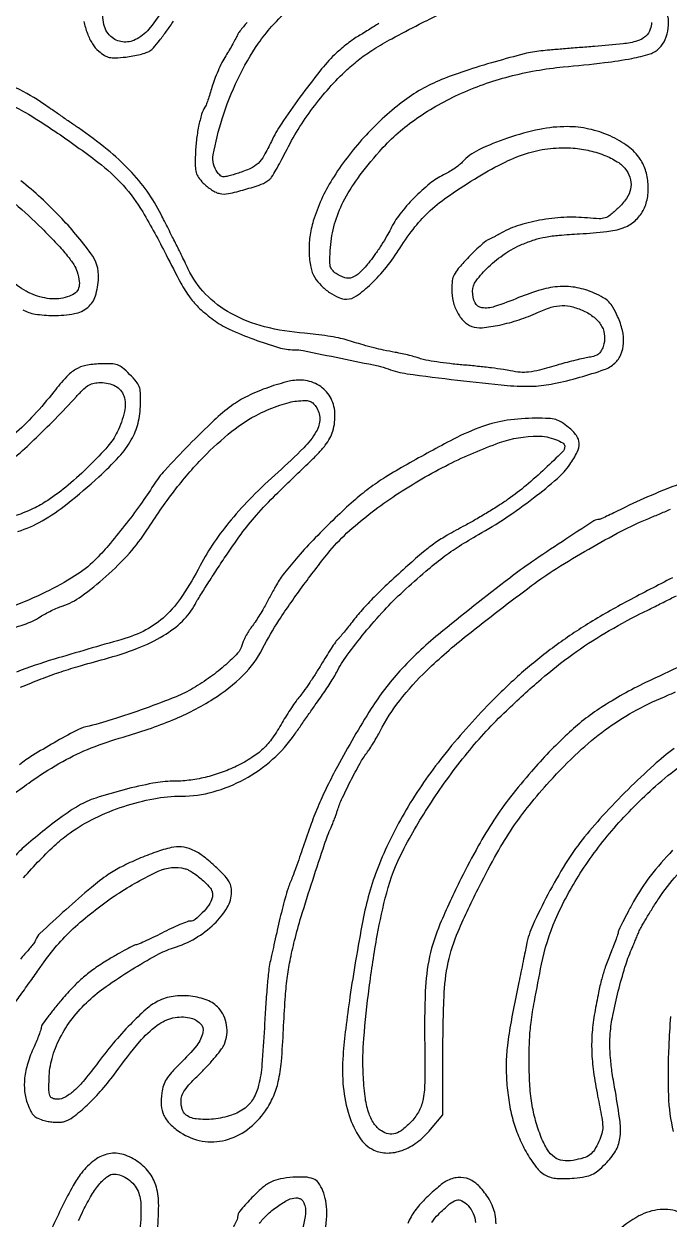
# Model space of a CAD drawing. Extents: x 0 to 2791, y 427 to 2463.
# Drawn here: x 879.2 to 1096.1, y 1541.9 to 1943.5 of the extents above; entities that cross this region are included whole.
import ezdxf

# ---------------------------------------------------------------- set-up
doc = ezdxf.new("R2010")
doc.units = 0

msp = doc.modelspace()

# ---------------------------------------------------------------- linework, layer by layer
for points in [[(926.057543, 1948.755955, -0.041167), (921.677009, 1942.298963, -0.093141), (917.202776, 1938.479079, -0.140853), (912.875623, 1937.415306, -0.158228), (908.865329, 1938.891292, -0.17177), (906.060441, 1943.325052, -0.111031), (906.043964, 1949.460369, -0.065391)], [(998.515448, 1943.687882, -0.002687), (996.938464, 1942.682162, -0.00144), (994.981118, 1941.456475, -0.001434), (992.976847, 1940.217384, -0.002243), (991.244531, 1939.163949, 0.020503), (989.489723, 1938.007034, 0.010835), (987.406325, 1936.437828, 0.010764), (985.340561, 1934.737251, 0.016342), (983.627677, 1933.163949, 0.03149), (978.69582, 1927.677395, 0.009817), (971.994779, 1918.855543, 0.009489), (965.693953, 1909.859696, 0.037687), (962.364628, 1904, -0.018028), (959.888701, 1899.213876, -0.07364), (957.886298, 1896.636304, -0.085489), (955.376695, 1894.945977, -0.029369), (951.268305, 1893.383305, -0.00673), (947.733005, 1892.32339, -0.076329), (946.288706, 1892.14123, -0.165033), (945.312538, 1892.502012, -0.060956), (944.279994, 1893.571345, -0.208312), (942.845033, 1899.554539, -0.03295), (945.799098, 1911.561453, -0.034818), (951.099468, 1924.95913, -0.038718), (958.053372, 1937, -0.033345), (962.455654, 1942.58193, -0.014698), (968.961851, 1949.374741, -0.014755)], [(874.007429, 1916.610426, -0.033742), (880.733908, 1913.1349, -0.012929), (889.602555, 1907.44753, -0.013425), (904.080271, 1897.047531, -0.047064), (912.522124, 1889.279738, -0.049833), (919.114218, 1880.301196, -0.01637), (926.997912, 1865.904249, 0.006424), (931.941018, 1856.435039, 0.033927), (935.059414, 1851.480784, 0.050037), (938.253584, 1847.908697, 0.02527), (942.91428, 1844.056765, 0.053093), (948.218527, 1840.919916, 0.018297), (956.466175, 1837.516317, 0.017427), (964.80079, 1834.75481, 0.071395), (970.059995, 1834, -0.048908), (973.02133, 1833.709642, -0.001346), (985.724166, 1831.158905, -0.001626), (998.224112, 1828.571536, -0.038436), (1001.679559, 1827.562203, 0.056279), (1007.972228, 1825.964894, 0.004564), (1024.899607, 1823.803162, 0.005772), (1041.687161, 1822.011095, 0.034301), (1050.5, 1821.779894, 0.040087), (1057.323635, 1822.619831, 0.018385), (1066.038878, 1824.746807, 0.015344), (1074.214097, 1827.336973, 0.103838), (1077.824691, 1829.523154, 0.10413), (1079.882318, 1832.455274, 0.086471), (1080.759847, 1836.171652, 0.073414), (1080.381305, 1840.501712, 0.048931), (1078.75754, 1845.218425, 0.021561), (1077.186077, 1848.293391, 0.068429), (1075.787267, 1850.125023, 0.068871), (1073.951012, 1851.50485, 0.022036), (1070.889095, 1853.03268, 0.055666), (1065.144205, 1854.857404, 0.063976), (1059.406572, 1855.251352, 0.054935), (1053.079569, 1854.171885, 0.02844), (1045.497087, 1851.527073, -0.017726), (1037.411024, 1848.510874, -0.114798), (1033.108421, 1848.109649, -0.257011), (1030.837634, 1849.795923, -0.107643), (1030, 1853.641648, -0.164037), (1031.204687, 1857.214829, -0.040723), (1035.388181, 1861.873047, -0.040392), (1040.914003, 1866.313274, -0.050106), (1046.712723, 1869.45129, -0.022004), (1050.813313, 1870.956959, -0.031854), (1054.556777, 1871.88978, -0.024167), (1059.084081, 1872.491811, -0.007317), (1066, 1872.971464, 0.014025), (1075.123332, 1873.727311, 0.056158), (1080.579831, 1874.96415, 0.090355), (1084.219044, 1877.025287, 0.08211), (1087.040484, 1880.298549, 0.084131), (1088.651482, 1884.335712, 0.063158), (1089.061516, 1889.110531, 0.06203), (1088.262333, 1893.928312, 0.074215), (1086.319689, 1898.093104, 0.088509), (1082.264827, 1902.349433, 0.053759), (1076.234775, 1905.847483, 0.050566), (1069.119704, 1908.18325, 0.053449), (1061.813347, 1908.985447, 0.051504), (1052.492022, 1908.046823, 0.030995), (1041.756511, 1905.130575, 0.03043), (1032.062288, 1901.167731, 0.097403), (1026.5, 1896.999579, -0.043257), (1025.437353, 1896.007983, -0.017651), (1023.838269, 1894.844354, -0.017308), (1022.022123, 1893.70786, -0.02116), (1020.247299, 1892.778839, 0.061517), (1015.617168, 1889.857947, 0.027829), (1010.317527, 1885.006118, 0.027861), (1005.530443, 1879.527451, 0.054375), (1002.483277, 1874.599314, -0.021317), (1001.2298, 1872.236589, -0.010205), (999.43156, 1869.308861, -0.010097), (997.426832, 1866.323822, -0.014185), (995.510645, 1863.75, -0.02761), (992.136578, 1859.930383, -0.112093), (989.538901, 1858.269768, -0.162475), (987.026971, 1858.210966, -0.07823), (984.100139, 1859.642414, -0.066356), (982.805774, 1860.83269, -0.122542), (982.186662, 1862.111475, -0.061931), (982.021818, 1864.085669, -0.007711), (982.262468, 1868.392414, -0.050296), (983.629771, 1876.275121, -0.049749), (986.545996, 1883.756745, -0.041494), (991.390411, 1891.58727, -0.021113), (998.667261, 1900.600905, -0.058497), (1010.436145, 1911.186822, -0.046161), (1025.28566, 1919.756505, -0.043814), (1042.298074, 1925.843134, -0.040959), (1060.5, 1929.045291, 0.005883), (1074.383974, 1930.494951, 0.019071), (1083.536525, 1931.915101, 0.026582), (1089.664689, 1933.448737, 0.122361), (1092.776705, 1935.32216, 0.096889), (1094.745111, 1938.24794, 0.069809), (1095.758032, 1942.060889, 0.0685), (1095.691568, 1946.082985, 0.085379)], [(1090.194036, 1943.988639, -0.07216), (1089.757017, 1941.732822, -0.129544), (1088.131003, 1939.320442, -0.105288), (1085.401478, 1937.792736, -0.0485), (1080.572659, 1936.796119, -0.007849), (1071.010102, 1935.924377, 0.00086), (1065.817176, 1935.524079, 0.000828), (1060.559217, 1935.10091, 0.000818), (1055.926647, 1934.712723, 0.003013), (1053, 1934.444886, 0.038271), (1047.389611, 1933.459898, 0.007689), (1037.59593, 1930.794952, 0.008642), (1027.431051, 1927.669091, 0.017559), (1019.579902, 1924.796653, 0.067377), (1006.33656, 1917.206979, 0.044794), (993.445595, 1905.330019, 0.044711), (982.844118, 1891.309652, 0.065962), (976.471969, 1877.279825, 0.040151), (975.324655, 1872.009188, 0.040402), (975.037796, 1866.634013, 0.043527), (975.59249, 1861.808283, 0.086738), (976.994598, 1858.24086, 0.061432), (979.078934, 1855.611241, 0.044958), (981.959307, 1853.24365, 0.046364), (985.020456, 1851.549488, 0.103126), (987.615377, 1851.003738, 0.158428), (991.03703, 1852.109142, 0.034075), (995.885633, 1856.150527, 0.032901), (1001.024089, 1861.754961, 0.028354), (1005.664712, 1868.261042, -0.026576), (1010.65148, 1875.305208, -0.040987), (1015.741603, 1880.757089, -0.034676), (1022.253583, 1885.899809, -0.013473), (1031.912402, 1892.120549, -0.021969), (1040.994699, 1897.097618, -0.041002), (1048.792738, 1900.170879, -0.047512), (1056.149762, 1901.650775, -0.044258), (1063.834166, 1901.766762, -0.039586), (1069.430546, 1900.906653, -0.040951), (1074.755845, 1899.180335, -0.044484), (1079.122603, 1896.883317, -0.10478), (1081.721594, 1894.302149, -0.086143), (1083.090946, 1891.135774, -0.113176), (1083.125236, 1887.996621, -0.09866), (1081.749238, 1884.840696, -0.05313), (1078.959386, 1881.621035, -0.016392), (1076.225181, 1879.2333, -0.093909), (1074.541093, 1878.318069, -0.087704), (1072.589032, 1878.051779, -0.013341), (1068.649588, 1878.312409, 0.036315), (1060.733572, 1878.471906, 0.032139), (1052.541527, 1877.511464, 0.033422), (1044.980229, 1875.598593, 0.055568), (1039, 1872.887544, -0.011357), (1038.283087, 1872.482821, -0.00557), (1037.353125, 1871.998575, -0.005522), (1036.375217, 1871.516628, -0.007991), (1035.5, 1871.114312, 0.067077), (1034.422738, 1870.455551, 0.010833), (1032.545313, 1868.859846, 0.011794), (1030.406654, 1866.868627, 0.010122), (1028.25, 1864.67656, 0.011141), (1025.184034, 1861.28304, 0.061066), (1023.811418, 1859.235089, 0.084846), (1023.192454, 1857.228486, 0.032685), (1023.003738, 1854.309861, 0.058002), (1023.484762, 1850.204994, 0.06626), (1024.894596, 1846.513886, 0.073215), (1027.058218, 1843.628147, 0.102639), (1029.75046, 1841.876888, 0.118516), (1033.196227, 1841.404578, 0.026927), (1039.065483, 1842.312962, 0.027421), (1045.655214, 1844.081647, 0.029212), (1051.870004, 1846.531228, -0.033669), (1056.400287, 1848.270414, -0.069806), (1060.132461, 1848.87215, -0.074586), (1063.724786, 1848.408238, -0.043406), (1067.794964, 1846.857211, -0.064443), (1071.260294, 1844.589076, -0.096241), (1073.503935, 1841.760884, -0.107226), (1074.379224, 1838.537156, -0.097032), (1073.889976, 1835.11423, -0.045572), (1073.175384, 1833.541638, -0.099421), (1072.310049, 1832.546582, -0.090886), (1071.074686, 1831.910412, -0.033737), (1069.162231, 1831.469019, 0.014595), (1067.315614, 1831.116622, 0.005025), (1064.666405, 1830.50246, 0.004988), (1061.757104, 1829.766314, 0.005761), (1059, 1829.005257, -0.005915), (1052.448273, 1827.198918, -0.032514), (1048.851365, 1826.499001, -0.052682), (1046.0237, 1826.437024, -0.033975), (1042.781187, 1826.931319, 0.019636), (1040.411777, 1827.36232, 0.004489), (1036.373303, 1827.897242, 0.004636), (1031.703778, 1828.429235, 0.004501), (1026.978994, 1828.880232, -0.006911), (1022.349623, 1829.344648, -0.008061), (1017.967203, 1829.917279, -0.007258), (1014.282898, 1830.513998, -0.047475), (1012.478994, 1831.01317, 0.02193), (1010.960369, 1831.518091, 0.007888), (1008.759454, 1832.106784, 0.007807), (1006.324133, 1832.676917, 0.00918), (1004, 1833.138356, -0.00656), (1000.092052, 1833.892984, -0.011409), (996.873811, 1834.635284, -0.008894), (993.194883, 1835.642747, -0.002512), (987.5, 1837.342824, 0.025427), (984.967996, 1837.973959, 0.009348), (981.338543, 1838.614725, 0.009238), (977.340751, 1839.168217, 0.010955), (973.546104, 1839.538183, -0.043739), (960.038317, 1841.755527, -0.063543), (948.8215, 1846.197214, -0.07272), (940.21864, 1852.725475, -0.086034), (934.419843, 1861.114374, 0.003287), (933.515951, 1863.035585, 0.001748), (932.373122, 1865.402479, 0.00174), (931.188367, 1867.813109, 0.002704), (930.148233, 1869.882799, -0.000398), (929.066425, 1872.01089, -0.00022), (927.747976, 1874.612447, -0.000219), (926.413988, 1877.25041, -0.000353), (925.279626, 1879.5, 0.038011), (920.600012, 1887.265787, 0.036166), (914.727359, 1894.372399, 0.031824), (907.202077, 1901.302632, 0.019271), (897.5, 1908.557862, -0.000317), (894.485137, 1910.639032, -0.000247), (891.212945, 1912.903296, -0.00025), (888.167673, 1915.01502, -0.00061), (885.927046, 1916.574485, 0.04413), (876.466216, 1922.004595, 0.0448)], [(899.38045, 1944.36326, 0.04454), (900.509528, 1940.316923, 0.047468), (902.22089, 1936.827763, 0.080277), (904.34107, 1934.366462, 0.032955), (906.298038, 1932.928728, 0.0883), (907.89058, 1932.271142, 0.066748), (909.862451, 1932.108788, 0.013249), (913.399842, 1932.384003, 0.017811), (915.842372, 1932.727613, 0.017876), (918.251269, 1933.243888, 0.018012), (920.314932, 1933.843775, 0.065374), (921.542944, 1934.436181, 0.070542), (922.707632, 1935.459527, 0.009528), (924.784085, 1937.975419, 0.010832), (927.137286, 1941.075534, 0.008936), (929.514013, 1944.477956, -0.020411)], [(954.192057, 1943.982401, 0.006477), (951.772499, 1941.087452, 0.067062), (950.962902, 1939.764912, -0.019173), (950.387324, 1938.584624, -0.005241), (949.389284, 1936.768739, -0.005291), (948.21335, 1934.732027, -0.00549), (947.008664, 1932.745687, 0.022845), (945.757199, 1930.510844, 0.012917), (944.437558, 1927.700158, 0.012875), (943.250765, 1924.791302, 0.020603), (942.405961, 1922.245687, -0.006179), (941.723614, 1919.972275, -0.007872), (941.035626, 1917.894046, -0.006325), (940.411716, 1916.174614, -0.063285), (940.054363, 1915.5, 0.082226), (938.930284, 1913.169737, 0.021129), (937.920548, 1909.098671, 0.021255), (937.1642, 1904.362716, 0.022083), (936.824959, 1899.639702, 0.011749), (936.809014, 1895.702007, 0.062226), (937.117337, 1893.571782, 0.087792), (937.894597, 1891.934251, 0.036437), (939.461325, 1890.040369, 0.033042), (940.741652, 1888.869542, 0.026719), (942.256415, 1887.78523, 0.027478), (943.767853, 1886.934022, 0.060513), (945.016864, 1886.496296, 0.106439), (947.917543, 1886.484333, 0.016897), (953.472247, 1887.853948, 0.01801), (958.936605, 1889.613692, 0.085811), (961.775298, 1891.234389, 0.081341), (962.466721, 1892.025116, 0.006817), (963.873793, 1894.359013, 0.008932), (965.473463, 1897.211868, 0.006782), (967.128267, 1900.39344, -0.021594), (971.415138, 1908.071148, -0.022266), (976.307753, 1915.269824, -0.022391), (981.792986, 1921.967013, -0.022417), (987.853153, 1928.144125, -0.023571), (992.147269, 1931.783054, -0.02365), (996.760163, 1934.997299, -0.016981), (1002.833522, 1938.533976, -0.005436), (1012.086983, 1943.380798, -0.0025), (1019.047512, 1946.886995, -0.003102)], [(878.815063, 1847.430206, 0.092146), (882.956903, 1846.006283, 0.035508), (889.042267, 1845.540625, 0.04593), (896.158373, 1846.157063, 0.128835), (900.659409, 1848.24571, 0.14585), (903.231079, 1852.083135, 0.065318), (904.270568, 1858.127663, 0.17115), (901.732437, 1866.357233, 0.030803), (891.245703, 1878.813545, 0.033691), (878.15751, 1890.814529, 0.055634)], [(876.121948, 1883.160606, -0.020648), (885.188738, 1874.820493, -0.006735), (890.379554, 1869.492538, -0.019533), (893.77112, 1865.624292, -0.028001), (895.943682, 1862.61168, -0.069537), (897.074534, 1860.145563, -0.037294), (897.779035, 1856.943177, -0.11348), (897.593261, 1854.736852, -0.146526), (896.515219, 1853.164379, -0.079043), (894.460526, 1851.984992, -0.107089), (888.619903, 1851.10253, -0.080676), (882.271313, 1852.551635, -0.074437), (876.2524, 1856.110752, -0.069675)], [(877.185243, 1772.943132, 0.049135), (885.340601, 1776.544883, 0.040249), (893.760633, 1782.237946, 0.015876), (904.406404, 1791.327966, 0.022916), (911.135733, 1798.04262, 0.055161), (915.27886, 1803.719611, 0.068813), (917.540011, 1809.334544, 0.056915), (918.387726, 1815.733099, 0.014265), (918.347258, 1819.580545, 0.078073), (917.945847, 1821.614226, 0.08818), (916.958745, 1823.312097, 0.020845), (914.729426, 1825.733099, 0.020151), (912.288488, 1827.982634, 0.091355), (910.618287, 1828.943618, 0.080767), (908.618469, 1829.304888, 0.013789), (904.739273, 1829.265951, 0.038286), (899.949202, 1828.716792, 0.088527), (896.581435, 1827.42111, 0.071679), (893.455209, 1824.856748, 0.018858), (889.259151, 1819.905132, -0.02047), (882.576787, 1812.07085, -0.027158), (875.84799, 1805.554675, -0.030186)], [(878.045494, 1720.578426, -0.006857), (885.036278, 1723.414489, -0.011789), (890.944271, 1725.558417, -0.0105), (897.396574, 1727.579347, -0.004262), (906.262854, 1730.071471, 0.025028), (917.409063, 1733.709989, 0.044427), (926.083981, 1737.947317, 0.05483), (932.482016, 1742.838615, 0.081592), (936.715015, 1748.456749, -0.018588), (937.742801, 1750.251581, -0.002088), (940.244565, 1754.229533, -0.002533), (943.26641, 1758.937335, -0.002053), (946.553663, 1763.956749, -0.012712), (952.217316, 1772.071466, -0.022348), (957.357461, 1778.43485, -0.017238), (963.887267, 1785.32405, -0.004723), (974.648168, 1795.722194, 0.01195), (978.085499, 1799.141083, 0.027552), (980.45809, 1801.906465, 0.03643), (982.049804, 1804.329698, 0.0551), (983.027555, 1806.653539, 0.087824), (983.726101, 1812.810268, 0.11582), (982.100781, 1818.201047, 0.125459), (978.383229, 1822.011502, 0.114402), (973.164646, 1823.742684, 0.081659), (968.320688, 1823.400811, 0.026507), (961.411661, 1821.365989, 0.027047), (954.405786, 1818.45748, 0.046691), (949, 1815.210515, 0.030997), (943.122319, 1810.298049, 0.008882), (934.645997, 1801.980916, 0.008028), (926.545309, 1793.475968, 0.045649), (922.748691, 1788.520622, -0.015105), (918.384311, 1782.040775, -0.01019), (913.036491, 1774.907761, -0.010267), (907.594237, 1768.235868, -0.020666), (902.985076, 1763.249432, -0.057387), (896.32936, 1757.990257, -0.024838), (886.429699, 1752.525256, -0.024447), (875.367557, 1747.771676, -0.032854)], [(876.291829, 1797.979003, 0.009307), (882.562803, 1803.710257, 0.009336), (889.669142, 1810.708653, 0.008197), (896.829883, 1818.273133, -0.015055), (899.327306, 1820.839929, -0.060785), (901.066779, 1822.155621, -0.084433), (902.766831, 1822.791026, -0.047339), (904.9691, 1823, -0.12071), (909.950629, 1821.779577, -0.193884), (912.754045, 1818.49991, -0.13926), (913.004445, 1813.233488, -0.055119), (910.569836, 1806.336819, -0.067811), (907.434542, 1801.602086, -0.01854), (901.265752, 1795.077671, -0.019284), (894.065872, 1788.532923, -0.027903), (887.189267, 1783.376394, -0.03678), (882.332945, 1780.63379, -0.026512), (876.569442, 1778.281101, -0.026191)], [(871.867334, 1739.630548, 0.029386), (879.222461, 1741.681548, 0.057776), (884.693388, 1744.298198, -0.016626), (886.411628, 1745.30102, -0.011215), (888.433106, 1746.334537, -0.011305), (890.435324, 1747.246947, -0.021966), (892.078887, 1747.867559, 0.077302), (898.534464, 1751.158342, 0.02638), (906.744395, 1757.77664, 0.026665), (914.67426, 1765.692839, 0.041756), (920.5, 1773.364506, -0.022224), (929.717936, 1786.540489, -0.028222), (939.408972, 1797.785043, -0.031475), (949.088531, 1806.625279, -0.054594), (958.256531, 1812.477121, -0.016357), (961.671354, 1814.027991, -0.016453), (965.173679, 1815.349038, -0.01733), (968.385351, 1816.318403, -0.040693), (970.850108, 1816.759619, -0.015874), (973.619254, 1816.937218, -0.07806), (975.168534, 1816.7449, -0.115463), (976.27851, 1816.125171, -0.055222), (977.363376, 1814.891595, -0.154785), (978.627731, 1810.859749, -0.131104), (977.457771, 1806.531083, -0.065049), (973.259029, 1801.060446, -0.014301), (964.636015, 1792.902848, 0.014686), (955.915258, 1784.640036, 0.022058), (948.857313, 1776.892829, 0.024647), (943.136622, 1769.296656, 0.028217), (938.465413, 1761.5, -0.02581), (932.465144, 1751.374854, -0.057073), (926.683465, 1744.518935, -0.067805), (920.193654, 1739.878215, -0.052503), (912.116605, 1736.64782, 0.003784), (889.324623, 1730.016841, 0.018842), (876.709088, 1725.71871, 0.032602)], [(878.999005, 1656.527847, -0.013745), (884.508727, 1662.500922, -0.013849), (890.078677, 1667.90781, -0.030287), (894.69232, 1671.656217, -0.042301), (903.036113, 1676.625884, -0.033611), (912.757152, 1680.57003, -0.033882), (922.814406, 1683.143457, -0.045723), (932.161469, 1684, 0.067828), (942.800021, 1685.449854, 0.057415), (953.325159, 1689.722246, 0.056357), (962.788419, 1696.377257, 0.06011), (970.297167, 1704.848793, -0.00059), (972.586094, 1708.14951, -0.000456), (975.088938, 1711.742638, -0.00046), (977.432676, 1715.094243, -0.001105), (979.177588, 1717.572954, 0.006333), (980.662455, 1719.729823, 0.005583), (982.157024, 1722.015547, 0.005616), (983.458459, 1724.106698, 0.016866), (984.28196, 1725.572954, -0.038255), (987.856912, 1731.345722, -0.014374), (993.690008, 1738.866359, -0.014434), (1000.343849, 1746.4942, -0.020897), (1006.682199, 1752.800187, -0.006746), (1014.288401, 1759.573742, -0.016993), (1020.055222, 1764.237939, -0.020118), (1025.517516, 1768.022152, -0.013752), (1032, 1771.891546, 0.019817), (1041.160868, 1777.51144, 0.016117), (1050.519139, 1784.222424, 0.015407), (1058.536035, 1790.774147, 0.062939), (1062.717023, 1795.454465, 0.033784), (1065.198085, 1799.632699, 0.126661), (1065.847705, 1802.588631, 0.154348), (1064.935351, 1805.152057, 0.058369), (1062.272156, 1807.927196, 0.029375), (1059.907783, 1809.65342, 0.075327), (1057.97997, 1810.517888, 0.056559), (1055.574116, 1810.901629, 0.011294), (1051.219562, 1811, 0.036026), (1041.671789, 1810.311161, 0.050196), (1033.365113, 1808.240025, 0.034186), (1023.548411, 1803.938254, 0.008319), (1008, 1795.484679, 0.010565), (1000.721643, 1791.163715, 0.020905), (995.17414, 1787.379155, 0.02104), (989.984886, 1783.160756, 0.010852), (983.840322, 1777.478349, 0.008536), (977.112144, 1770.753963, 0.011716), (971.310354, 1764.465655, 0.012796), (966.745341, 1759.003419, 0.040075), (964.083024, 1755.031122, 0.002591), (963.388903, 1753.776012, 0.001011), (962.442405, 1752.035063, 0.001001), (961.425524, 1750.14659, 0.001244), (960.487734, 1748.386113, -0.011975), (959.466749, 1746.564771, -0.007548), (958.19235, 1744.48601, -0.007577), (956.876584, 1742.478665, -0.013786), (955.732568, 1740.886113, 0.023133), (954.69402, 1739.38183, 0.018084), (953.704606, 1737.661082, 0.018425), (952.899308, 1735.988937, 0.041867), (952.447427, 1734.662251, -0.127495), (951.009929, 1732.019758, -0.024212), (947.044935, 1728.170867, -0.024647), (941.882808, 1724.057213, -0.021348), (936.093226, 1720.256866, -0.039664), (930.345049, 1717.41685, -0.008488), (919.929621, 1713.465109, -0.009403), (908.877795, 1709.718411, -0.018971), (900.015081, 1707.264549, 0.064975), (896.689035, 1706.00525, 0.006761), (889.362274, 1701.95275, 0.008716), (882.123428, 1697.651073, 0.031092), (877.726234, 1694.539831, 0.0039)], [(870.610826, 1680.752436, -0.01406), (882.309957, 1689.4651, -0.027038), (892.225336, 1695.653085, -0.03076), (901.836254, 1700.205628, -0.025824), (912.506222, 1703.851256, 0.02783), (929.301547, 1709.665036, 0.044129), (942.816209, 1716.651012, 0.052803), (952.926006, 1724.67368, 0.082865), (959.43921, 1733.622909, -0.030118), (964.901007, 1743.074209, -0.012771), (973.28656, 1755.078208, -0.012377), (982.077818, 1766.404348, -0.040376), (988.649878, 1773.243109, -0.034711), (1004.219598, 1785.207067, -0.030244), (1022.009339, 1795.518785, -0.031208), (1039.083344, 1802.786958, -0.085219), (1051.973442, 1805, -0.049797), (1054.912959, 1804.706515, -0.041278), (1057.935499, 1803.832358, -0.040453), (1060.356486, 1802.678072, -0.267369), (1061, 1801.560682, -0.200258), (1060.204612, 1799.654417, -0.007201), (1054.387765, 1794.061005, -0.01399), (1047.982555, 1788.404128, -0.020298), (1042, 1783.810025, -0.010999), (1038.93698, 1781.749022, -0.005842), (1035.059375, 1779.325516, -0.005812), (1031.036155, 1776.939553, -0.008978), (1027.5, 1774.981428, 0.008267), (1021.519021, 1771.680592, 0.022352), (1017.425874, 1769.082795, 0.021933), (1013.53816, 1766.102247, 0.00771), (1008.219992, 1761.5, 0.005647), (1001.927119, 1755.753231, 0.01028), (996.939024, 1750.897781, 0.01235), (992.887271, 1746.57992, 0.01709), (989.487337, 1742.5, -0.003374), (987.921225, 1740.512255, -0.004121), (986.42851, 1738.675, -0.003463), (985.150703, 1737.150109, -0.028995), (984.529871, 1736.5, 0.056228), (983.9088, 1735.774501, 0.004147), (982.456835, 1733.593557, 0.005728), (980.772335, 1730.951672, 0.004312), (978.978713, 1728.00998, -0.007076), (977.072186, 1724.921661, -0.00673), (975.047538, 1721.835971, -0.006697), (973.184894, 1719.156885, -0.023585), (971.885245, 1717.50998, 0.023063), (970.657156, 1715.957087, 0.008731), (969.082502, 1713.682621, 0.008626), (967.453493, 1711.145829, 0.010418), (966.015774, 1708.707452, -0.026106), (962.797476, 1703.620855, -0.04818), (959.600873, 1699.921376, -0.049056), (955.79609, 1696.944797, -0.028134), (950.705375, 1694.100052, -0.027426), (945.49077, 1691.904627, -0.02775), (940.087374, 1690.302967, -0.028121), (934.61236, 1689.326725, -0.030066), (929.183769, 1689, 0.048544), (922.563871, 1688.355772, 0.01522), (912.841002, 1686.135973, 0.014952), (903.325171, 1683.35016, 0.054038), (897.575156, 1680.763923, 0.024146), (892.027232, 1677.137616, 0.012291), (885.402048, 1672.082401, 0.012118), (879.190077, 1666.84372, 0.032055), (875.095372, 1662.720019, 0.012769)], [(1101.231301, 1789.512298, 0.011358), (1089.990714, 1785.055926, 0.016246), (1080.253758, 1780.559086, -0.003177), (1077.492405, 1779.195154, -0.004793), (1075.06826, 1778.045481, -0.001999), (1072.984691, 1777.091779, -0.106718), (1072.55958, 1777, 0.144502), (1070.8111, 1776.483905, 0.001516), (1060.066336, 1769.489235, 0.0054), (1049.861929, 1762.643529, 0.013002), (1042.5, 1757.301712, 0.007902), (1018.503092, 1738.309306, 0.036172), (1005.600206, 1726.103967, 0.044866), (995.930262, 1713.415086, 0.01663), (984.600013, 1694, 0.009637), (981.156017, 1687.315127, 0.013123), (978.327658, 1681.151445, 0.012639), (975.748676, 1674.66985, 0.008018), (973.058191, 1667, -0.003376), (971.862717, 1663.487975, -0.003297), (970.610594, 1659.964398, -0.003249), (969.470654, 1656.884895, -0.012356), (968.699217, 1654.985185, 0.02746), (967.974129, 1653.032472, 0.006589), (966.993786, 1649.716574, 0.006748), (965.96843, 1645.874348, 0.00664), (965.041337, 1641.985185, -0.000186), (964.15272, 1638.031879, -0.000175), (963.242751, 1633.997186, -0.000174), (962.433483, 1630.42061, -0.000605), (961.907248, 1628.11162, 0.03072), (961.466747, 1625.447605, 0.004212), (960.937833, 1619.838913, 0.004826), (960.43084, 1613.176318, 0.004063), (960.019417, 1606.11162, -0.008029), (959.204206, 1593.796798, -0.038757), (958.089628, 1586.874054, -0.071063), (956.325109, 1582.44333, -0.096144), (953.513587, 1579.189348, -0.088638), (948.955433, 1576.75982, -0.052813), (942.921461, 1575.490353, -0.053929), (937.104613, 1575.524782, -0.145783), (933.345308, 1577.128383, -0.10322), (932.828331, 1577.777766, -0.04043), (932.395184, 1578.844121, -0.03784), (932.099371, 1580.111082, -0.038451), (932, 1581.401333, -0.084841), (932.327153, 1583.315484, -0.065853), (933.285985, 1585.202747, -0.039104), (935.158396, 1587.519353, -0.009504), (938.609003, 1591.028888, 0.012772), (941.240199, 1593.740235, 0.013475), (943.681527, 1596.535531, 0.013197), (945.652789, 1599.051669, 0.057575), (946.596441, 1600.687814, 0.07503), (947.403, 1603.740021, 0.066424), (947.323771, 1607.02921, 0.066892), (946.388226, 1610.160621, 0.07831), (944.689985, 1612.751521, 0.116153), (940.844614, 1615.399349, 0.064746), (935.295277, 1616.771694, 0.062528), (929.325125, 1616.701423, 0.085525), (924.210162, 1615.078189, 0.061693), (920.218852, 1612.340768, 0.01928), (914.963346, 1607.316092, 0.018101), (909.227409, 1600.946409, 0.014906), (903.56863, 1593.760847, -0.016111), (899.129256, 1588.151547, -0.042939), (895.515416, 1584.553148, -0.064229), (892.443268, 1582.587681, -0.146524), (889.748272, 1582.180675, -0.101215), (888.509439, 1582.622845, -0.185596), (887.86217, 1583.458204, -0.071782), (887.614671, 1585.108361, -0.006966), (887.648614, 1589.160828, -0.062795), (888.646464, 1595.866002, -0.049399), (891.317533, 1602.714456, -0.046493), (895.485023, 1609.310067, -0.0421), (900.927491, 1615.263567, -0.0333), (906.818551, 1620.022443, -0.014165), (915.281542, 1625.622749, -0.013444), (923.803036, 1630.608439, -0.050439), (929.5, 1633.028451, 0.057555), (936.826306, 1636.264063, 0.058753), (943.166477, 1641.066265, 0.065618), (947.545216, 1646.546415, 0.136614), (949, 1651.771471, 0.064351), (948.733605, 1653.832754, 0.079954), (947.952331, 1655.598249, 0.049764), (946.357586, 1657.588028, 0.011215), (943.25, 1660.621228, 0.028738), (939.14559, 1664.032251, 0.059804), (935.53306, 1666.083751, 0.075655), (932.141849, 1666.935171, 0.081187), (928.736043, 1666.706441, 0.026578), (923.520242, 1665.194071, 0.017245), (917.664409, 1662.923819, 0.017317), (912.041303, 1660.28366, 0.029182), (907.551506, 1657.641264, 0.028261), (901.85326, 1653.338126, 0.007539), (893.288818, 1645.850937, 0.003472), (884.575335, 1637.888223, 0.12734), (883.128833, 1635.632113, -0.075942), (882.809452, 1635.000872, -0.010209), (881.917882, 1633.804433, -0.011594), (880.791594, 1632.423041, -0.009525), (879.527659, 1631, 0.023303), (878.021952, 1629.20765, 0.009272)], [(874, 1611.43692, -0.000183), (877.201228, 1615.956482, -0.000151), (880.61875, 1620.7746, -0.000152), (883.758414, 1625.195314, -0.000406), (886, 1628.344064, -0.0537), (896.495694, 1640.148544, -0.038205), (910.487839, 1651.015779, -0.036995), (924.35455, 1658.772626, -0.172164), (933.339912, 1659.629536, -0.063275), (934.556714, 1659.15438, -0.021271), (936.193677, 1658.170457, -0.020774), (937.930703, 1656.916481, -0.022332), (939.514593, 1655.551008, -0.018226), (941.348609, 1653.690446, -0.066759), (942.292591, 1652.335333, -0.10391), (942.625934, 1651.121669, -0.088902), (942.471744, 1649.802618, -0.078412), (941.313134, 1647.405391, -0.03815), (939.161628, 1644.760949, -0.036076), (936.788401, 1642.596433, -0.167682), (935.062909, 1641.99567, 0.09223), (934.08575, 1641.811075, 0.007364), (931.639885, 1640.818883, 0.009767), (928.742727, 1639.526351, 0.007334), (925.604785, 1637.99567, -0.004586), (922.50964, 1636.464754, -0.006635), (919.745054, 1635.173728, -0.003676), (917.396256, 1634.135319, -0.102586), (916.743662, 1634, 0.121213), (916.092068, 1633.839681, 0.003563), (913.578251, 1632.500053, 0.006946), (910.633464, 1630.850383, 0.004711), (907.324178, 1628.893798, 0.016872), (902.871454, 1625.994828, 0.025005), (899.195776, 1623.137069, 0.024182), (895.736251, 1619.854159, 0.014455), (891.935404, 1615.643798, 0.006891), (889.278092, 1612.434839, 0.010096), (887.03739, 1609.533759, 0.005896), (885.24548, 1607.053674, 0.154667), (885.000103, 1606.279635, -0.080441), (884.879812, 1605.53717, -0.008395), (884.29282, 1603.86686, -0.010242), (883.514441, 1601.890673, -0.008033), (882.592477, 1599.779635, 0.031144), (880.477984, 1594.255445, 0.048303), (879.430789, 1589.263148, 0.055279), (879.43176, 1584.702833, 0.063623), (880.455945, 1580.476184, 0.0246), (881.524847, 1578.043515, 0.082906), (882.543195, 1576.642782, 0.092908), (883.894911, 1575.734887, 0.035799), (886.038314, 1574.989683, 0.027519), (887.713764, 1574.636058, 0.022537), (889.533777, 1574.438875, 0.023106), (891.227302, 1574.410677, 0.05414), (892.479767, 1574.584278, 0.103761), (895.782262, 1576.19052, 0.024619), (900.454762, 1580.196085, 0.024285), (905.473685, 1585.431276, 0.021864), (910.150027, 1591.309336, -0.016719), (918.025482, 1601.42036, -0.060569), (923.955084, 1606.995851, -0.100314), (929.28909, 1609.465935, -0.112958), (934.930143, 1609.515343, -0.138568), (938.448681, 1607.631424, -0.258666), (939.368909, 1604.631015, -0.119877), (937.264674, 1600.244255, -0.027422), (931.672326, 1594.128265, 0.014043), (928.779852, 1591.130058, 0.045333), (927.108484, 1588.925833, 0.060253), (926.123558, 1586.82172, 0.042172), (925.518055, 1584.27183, 0.055093), (925.356457, 1580.106347, 0.092868), (926.240792, 1576.734642, 0.089045), (928.320521, 1573.81735, 0.047241), (931.784843, 1571.019124, 0.103648), (939.101098, 1568.109935, 0.105512), (946.920394, 1568.409884, 0.099188), (954.312784, 1571.947305, 0.081383), (960.382638, 1578.278342, 0.04613), (963.043402, 1583.038099, 0.04979), (964.705417, 1588.086445, 0.03359), (965.73416, 1594.829669, 0.00922), (966.441018, 1605.556857, -0.004684), (967.024052, 1615.823738, -0.014569), (967.683016, 1622.722525, -0.018324), (968.648995, 1628.670115, -0.011727), (970.184227, 1635.5, -0.013107), (972.407048, 1643.507574, -0.003782), (976.25854, 1655.760742, -0.003171), (980.23973, 1667.836907, -0.023293), (982.445185, 1673.5, 0.008488), (983.009456, 1674.831006, 0.005889), (983.603724, 1676.353125, 0.005941), (984.139945, 1677.828688, 0.012165), (984.518188, 1679, -0.036903), (985.964691, 1682.822127, -0.008625), (988.964361, 1688.987485, -0.008647), (992.176252, 1695.047603, -0.036517), (994.420167, 1698.49011, 0.017173), (995.45673, 1699.953431, 0.00819), (996.692829, 1701.90075, 0.008108), (997.919178, 1703.979481, 0.011422), (998.939373, 1705.874146, -0.048324), (1005.504581, 1716.169558, -0.035368), (1014.598978, 1726.231226, -0.023736), (1028.193537, 1738.098919, -0.007259), (1049.823044, 1754.737194, -0.019467), (1058.217808, 1760.50819, -0.010261), (1069.051559, 1767.043618, -0.010238), (1080.005715, 1773.053612, -0.022108), (1088.714746, 1777.123068, 0.001112), (1092.681037, 1778.777299, 0.001232), (1096.506832, 1780.394035, 0.001141)], [(1097.180394, 1757.391693, 0.002885), (1082.329119, 1749.643958, 0.016744), (1068.724358, 1741.852559, 0.021657), (1056.826842, 1733.767186, 0.022012), (1045.828666, 1724.796427, 0.018297), (1034.935859, 1714.342904, 0.026455), (1019.228539, 1696.306605, 0.03448), (1006.968336, 1678.178808, 0.037806), (998.238048, 1660.112535, 0.047572), (993.113916, 1642.259176, 0.004009), (990.694732, 1628.688212, 0.005664), (988.774175, 1616.560959, 0.006409), (987.351808, 1605.922918, 0.010626), (986.458344, 1596.913734, 0.043143), (986.550285, 1586.266095, 0.05483), (988.544197, 1576.648215, 0.064585), (992.080431, 1569.19409, 0.141334), (996.797053, 1565.073641, 0.110828), (1001.337981, 1564.075002, 0.086078), (1006.332751, 1564.963347, 0.074741), (1011.341565, 1567.679884, 0.056084), (1015.901932, 1571.998747), (1020, 1576.858812), (1020.017766, 1595.679406, -0.008738), (1020.401675, 1616.519454, -0.043226), (1021.831908, 1628.156114, -0.050504), (1025.15448, 1638.542262, -0.01469), (1032.318487, 1653.762887, -0.010693), (1038.172494, 1664.720122, -0.019593), (1043.474793, 1673.344307, -0.0214), (1049.094898, 1681.000576, -0.016156), (1055.883155, 1688.92515, -0.018779), (1065.556846, 1698.739521, -0.029833), (1074.6109, 1706.294971, -0.032194), (1083.960861, 1712.306525, -0.027513), (1094.5, 1717.423865, 0.004867), (1098.239055, 1719.034541, 0.004551)], [(1113.102178, 1733.505748, 0.008663), (1088.168818, 1722.155932, 0.033108), (1073.280557, 1713.814522, 0.044181), (1061.883995, 1704.874489, 0.025434), (1049.774081, 1692.296706, 0.013513), (1042.747656, 1683.758405, 0.020193), (1037.123839, 1675.900225, 0.018973), (1031.909942, 1667.257866, 0.010207), (1026.112512, 1656.242916, 0.015378), (1019.046968, 1640.970746, 0.046924), (1015.57923, 1630.09964, 0.044627), (1014.109815, 1618.481696, 0.012911), (1013.914476, 1600.385894, -0.006301), (1013.943599, 1588.37643, -0.040008), (1013.394441, 1582.301423, -0.077301), (1012.045027, 1578.288914, -0.069481), (1009.503711, 1574.709953, -0.033016), (1006.533038, 1571.950265, -0.094135), (1004.059708, 1570.615509, -0.129559), (1001.756121, 1570.50146, -0.093225), (999.367511, 1571.494853, -0.103165), (996.830935, 1574.032673, -0.067042), (995.037316, 1577.787212, -0.047401), (993.866908, 1583.094615, -0.019088), (993.242298, 1590.5, -0.032033), (993.459831, 1602.537275, -0.01162), (995.257019, 1619.533037, -0.011822), (997.955078, 1637.119045, -0.020703), (1001.12984, 1651.5, -0.054223), (1006.508101, 1665.49004, -0.026522), (1016.151851, 1682.010236, -0.025669), (1028.268946, 1698.533562, -0.030743), (1041.354716, 1712.70631, -0.013545), (1053.011166, 1723.279337, -0.020977), (1063.680144, 1731.691356, -0.022371), (1074.479347, 1738.781772, -0.01882), (1086.5, 1745.326974, 0.000552), (1090.376792, 1747.257759, 0.00043), (1094.585565, 1749.364209, 0.000435), (1098.503187, 1751.333423, 0.001059)], [(1097.788563, 1699.970269, 0.027328), (1090.905711, 1694.408709, 0.011659), (1082.301532, 1686.270413, 0.011666), (1073.730948, 1677.37083, 0.018156), (1066.81411, 1669.273424, 0.029875), (1061.262579, 1661.345436, 0.015844), (1055.306674, 1650.930496, 0.01486), (1050.259971, 1640.694761, 0.058184), (1048.09983, 1634, -0.0007), (1047.645837, 1631.728649, -0.000247), (1046.988466, 1628.471875, -0.000245), (1046.262372, 1624.892772, -0.000287), (1045.570321, 1621.5, 0.003759), (1042.940044, 1608.131781, 0.016769), (1041.720195, 1600.232857, 0.026221), (1041.308665, 1594.123323, 0.022384), (1041.501882, 1587.670204, 0.021409), (1042.280458, 1581.074792, 0.028028), (1043.583161, 1575.147963, 0.029671), (1045.463513, 1569.68899, 0.029813), (1047.974291, 1564.5, 0.034572), (1051.344966, 1559.348321, 0.106156), (1054.487309, 1556.643133, 0.110969), (1058.378963, 1555.531544, 0.039695), (1064.184026, 1555.66018, 0.017743), (1067.880116, 1556.169686, 0.063829), (1070.149419, 1556.871551, 0.067342), (1072.105321, 1558.103043, 0.021248), (1074.663839, 1560.434003, 0.060303), (1078.025023, 1564.685675, 0.103357), (1079.537177, 1568.92654, 0.066064), (1079.563547, 1574.667121, 0.013516), (1077.999828, 1584.716003, -0.008084), (1076.963471, 1590.930851, -0.015539), (1076.368967, 1595.945969, -0.018758), (1076.155323, 1600.266701, -0.022782), (1076.291752, 1604.318292, -0.030191), (1077.135218, 1610.32193, -0.012008), (1078.983471, 1618.436249, -0.012083), (1081.239146, 1626.519449, -0.027361), (1083.421816, 1632.480258, 0.001354), (1084.001864, 1633.840777, 0.000842), (1084.675286, 1635.439737, 0.000845), (1085.334295, 1637.01935, 0.00153), (1085.867459, 1638.31459, -0.032053), (1086.634085, 1639.895494, -0.005471), (1088.315051, 1642.787316, -0.005948), (1090.369831, 1646.143414, -0.005272), (1092.586869, 1649.588487, -0.038788), (1098.734466, 1657.511213, -0.039058)], [(1097.253406, 1665.80636, 0.026607), (1089.739944, 1657.090289, 0.038409), (1084.153392, 1648.590336, 0.003395), (1082.178455, 1644.95696, 0.005136), (1080.513809, 1641.765862, 0.00213), (1079.132119, 1639.020631, 0.116024), (1079, 1638.458932, -0.083403), (1078.908094, 1637.911791, -0.003188), (1078.219423, 1635.960089, -0.005639), (1077.360793, 1633.657121, -0.003936), (1076.342715, 1631.078461, 0.011571), (1074.617852, 1626.50644, 0.019193), (1073.403017, 1622.568505, 0.015601), (1072.33983, 1618.020605, 0.00509), (1071.049832, 1611.249939, 0.02498), (1070.199342, 1604.649146, 0.028366), (1070.062389, 1598.272164, 0.025589), (1070.658188, 1591.394375, 0.014953), (1072.037605, 1583.235216, -0.003881), (1073.426028, 1576.001112, -0.038492), (1073.749643, 1572.927865, -0.076224), (1073.467645, 1570.668772, -0.03684), (1072.465934, 1567.924455, -0.034122), (1070.947998, 1565.091259, -0.095517), (1069.418372, 1563.451047, -0.087429), (1067.30704, 1562.417062, -0.025615), (1063.776411, 1561.591267, -0.081515), (1060.311779, 1561.53626, -0.120253), (1057.506582, 1562.676748, -0.098778), (1055.171987, 1565.19096, -0.042292), (1053.099114, 1569.303006, -0.028262), (1051.19042, 1574.951272, -0.028291), (1049.931678, 1580.776828, -0.024801), (1049.227433, 1587.355563, -0.014264), (1049, 1595.326294, -0.011778), (1049.162789, 1602.236237, -0.020581), (1049.667495, 1607.939527, -0.013746), (1050.776047, 1614.946328, -0.002682), (1053.1873, 1627.5, -0.054301), (1057.909026, 1642.570406, -0.039371), (1066.204896, 1658.09284, -0.036613), (1077.581514, 1673.286466, -0.032152), (1091.526721, 1687.377622, -0.024096), (1100.026607, 1694.22504, -0.027575)], [(1096.48359, 1609.914555, 0.00435), (1095.954318, 1600, 0.019196), (1095.849405, 1583.202331, 0.050355), (1097.443383, 1571.267067, 0.072563)], [(924.04257, 1536.98929, 0.020029), (924.492904, 1546.467665, 0.066272), (923.715961, 1552.654414, 0.095195), (921.561578, 1557.147597, 0.075087), (917.734677, 1560.963733, 0.082646), (912.670876, 1563.530744, 0.1235), (907.741162, 1563.819491, 0.114811), (903.002365, 1561.726702, 0.065213), (898.5, 1557.319354, 0.041072), (895.776068, 1553.195325, 0.010571), (892.084283, 1546.11247, 0.007158), (888.620617, 1538.850188, 0.106131)], [(897.589081, 1541.3879, -0.004183), (899.154163, 1544.717245, -0.02184), (901.949001, 1549.93851, -0.042283), (904.69712, 1553.790667, -0.055575), (907.288958, 1556.232383, -0.162546), (909.587806, 1557, -0.092845), (911.884462, 1556.569828, -0.064216), (914.212263, 1555.302454, -0.062338), (916.212051, 1553.434431, -0.074929), (917.545727, 1551.236318, -0.099727), (918.53998, 1546.254361, -0.020221), (918.157386, 1537.204053, -0.022149)], [(979.873516, 1534.474601, 0.058239), (981, 1544.113007, 0.042564), (980.671971, 1547.959355, 0.053374), (979.694382, 1551.400429, 0.062564), (978.233816, 1554.021329, 0.14373), (976.455198, 1555.378819, 0.079836), (973.629778, 1555.972397, 0.029762), (969.562058, 1555.924533, 0.030039), (965.440593, 1555.380121, 0.063002), (962.374839, 1554.373583, 0.068832), (959.321346, 1552.370795, 0.021551), (955.34978, 1548.588045, 0.01645), (951.737656, 1544.582122, 0.177029), (951, 1542.563981, -0.10798), (950.82471, 1541.761772, -0.002522), (949.185489, 1538.236945, -0.005473)], [(1037.908945, 1540.306852, 0.036508), (1037.57048, 1543.438386, 0.052879), (1036.850489, 1545.884036, 0.034544), (1035.540984, 1548.520279, 0.055718), (1032.344299, 1552.801124, 0.104419), (1028.818299, 1555.265397, 0.125328), (1025.056314, 1555.843735, 0.102762), (1021.16143, 1554.63198, 0.039408), (1019.949336, 1553.828812, 0.009304), (1018.063801, 1552.295976, 0.009522), (1015.956438, 1550.446793, 0.009251), (1013.900258, 1548.501157, 0.044396), (1010.644896, 1544.681272, 0.047188), (1008.18998, 1540.420775, 0.038937)], [(958.32513, 1540.338922, -0.056763), (960.822506, 1543.230837, -0.032959), (964.397394, 1546.116847, -0.031707), (968.060313, 1548.362053, -0.122228), (970.630986, 1549, -0.067736), (971.743956, 1548.848528, -0.112033), (972.575307, 1548.40117, -0.102418), (973.180227, 1547.60522, -0.050001), (973.614415, 1546.400158, -0.110548), (973.707967, 1542.761074, -0.009961), (971.756566, 1533.800202, -0.014045)], [(1016.322517, 1540.780458, -0.048363), (1018.536483, 1543.469817, -0.016789), (1022.289711, 1546.979108, -0.108673), (1024.54751, 1548.217683, -0.199102), (1026.433204, 1548.01359, -0.080803), (1028.510122, 1546.394578, -0.170247), (1030.988906, 1540.693721, -0.047252)], [(1103.702063, 1541.131384, 0.129856), (1099.860035, 1544.057976, 0.122947), (1093.040319, 1545.074958, 0.098686), (1085.915122, 1542.92254, 0.070325), (1078.247955, 1537.326141, 0.030805)]]:
    msp.add_lwpolyline(points, format="xyb")

doc.saveas('drawing.dxf')
